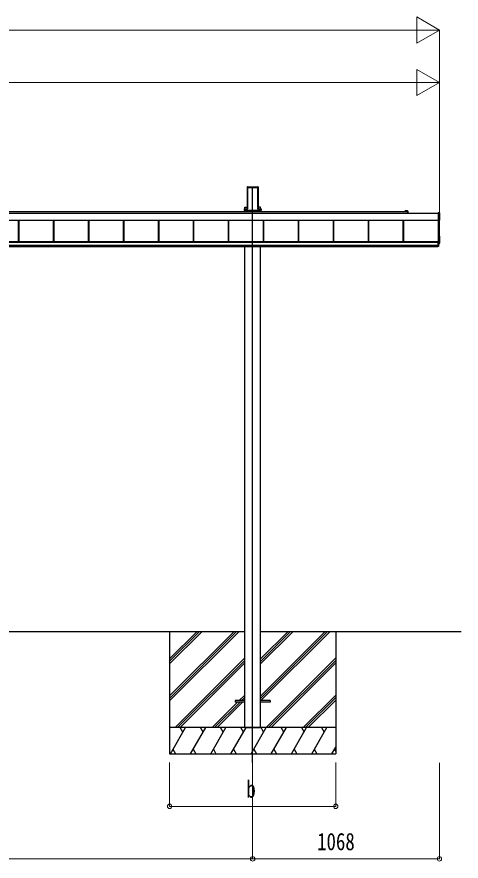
# Model space of a CAD drawing. Units: millimetres, scale not verified. Extents: x -12615 to 12615, y -8910 to 8910.
# Drawn here: x 2912 to 5452, y -5851 to -1027 of the extents above; entities that cross this region are included whole.
import ezdxf
from ezdxf.enums import TextEntityAlignment as Align

# ---------------------------------------------------------------- set-up
doc = ezdxf.new("R2010")
doc.units = ezdxf.units.MM
doc.header["$LTSCALE"] = 50
doc.layers.add('0-4_YKK_12', color=2, linetype='Continuous')
doc.layers.add('0-6_YKK_A1', color=4, linetype='Continuous')
doc.layers.add('0-7_YKK_D', color=6, linetype='Continuous', lineweight=18)
doc.styles.add('ＭＳ ゴシック', font='')
doc.styles.get('ＭＳ ゴシック').set_extended_font_data('MS Gothic')

msp = doc.modelspace()

# ---------------------------------------------------------------- linework, layer by layer
at = {"layer": '0-4_YKK_12'}
msp.add_line((4260.06, -5288), (4260.06, -1999.41), dxfattribs=at)
at = {"layer": '0-6_YKK_A1'}
for p, q in [((4228.81, -2004.76), (4228.81, -2121.44)), ((4229.17, -1998.91), (4228.82, -2004.41)), ((4229.61, -1999.38), (4229.17, -1998.91)), ((4229.67, -1998.44), (4231.71, -1998.44)), ((4229.67, -1998.44), (4230.11, -1998.91)), ((4229.69, -2115.38), (4229.69, -2000.26)), ((4230.19, -1999.94), (4230.19, -2115.06)), ((4232.02, -1998.77), (4231.71, -1998.44)), ((4232.02, -1998.77), (4288.1, -1998.77)), ((4232.56, -2001.91), (4287.56, -2001.91)), ((4232.56, -2123.27), (4232.56, -2001.91)), ((4288.1, -1998.77), (4288.41, -1998.44)), ((4288.41, -1998.44), (4290.45, -1998.44)), ((4289.93, -2115.06), (4289.93, -1999.94)), ((4290.01, -1998.91), (4290.45, -1998.44)), ((4290.43, -2000.26), (4290.43, -2115.38)), ((4290.95, -1998.91), (4290.51, -1999.38)), ((4290.95, -1998.91), (4291.3, -2004.41)), ((4291.31, -2004.76), (4291.31, -2121.44)), ((4214.86, -2115), (4228.81, -2115)), ((4214.86, -2124.34), (4214.86, -2115)), ((4228.8, -2121.79), (4228.7, -2123.4)), ((4229.22, -2123.95), (4229.6, -2117.86)), ((4230.1, -2117.89), (4229.72, -2123.98)), ((4290.4, -2123.98), (4290.02, -2117.89)), ((4290.52, -2117.86), (4290.9, -2123.95)), ((4305.26, -2115), (4291.31, -2115)), ((4291.32, -2121.79), (4291.42, -2123.4)), ((4305.26, -2124.34), (4305.26, -2115)), ((348.06, -2148.33), (5321.56, -2148.33)), ((500.06, -2138.36), (5132.31, -2138.36)), ((4212.19, -2132.18), (4212.19, -2132.68)), ((4212.19, -2132.68), (4212.65, -2132.68)), ((4212.65, -2132.18), (4212.65, -2125.3)), ((4214.65, -2132.18), (4212.65, -2132.18)), ((4214.65, -2132.68), (4212.65, -2132.68)), ((4212.66, -2132.18), (4212.66, -2132.68)), ((4212.69, -2124.34), (4227.7, -2124.34)), ((4214.65, -2125.39), (4214.65, -2132.18)), ((4228.23, -2125.39), (4214.65, -2125.39)), ((4214.65, -2132.18), (4305.47, -2132.18)), ((4214.65, -2132.18), (4214.65, -2132.68)), ((4214.65, -2132.68), (4305.47, -2132.68)), ((4214.86, -2138.36), (4214.86, -2132.68)), ((4215.06, -2132.68), (4215.06, -2138.36)), ((4216.06, -2132.34), (4304.06, -2132.34)), ((4291.89, -2124.89), (4305.47, -2124.89)), ((4305.47, -2125.39), (4291.89, -2125.39)), ((4292.42, -2124.34), (4307.43, -2124.34)), ((4305.06, -2132.68), (4305.06, -2138.36)), ((4305.26, -2138.36), (4305.26, -2132.68)), ((4305.47, -2124.89), (4305.47, -2125.39)), ((4305.47, -2132.18), (4305.47, -2125.39)), ((4307.46, -2132.18), (4305.47, -2132.18)), ((4305.47, -2132.18), (4305.47, -2132.68)), ((4307.46, -2132.68), (4305.47, -2132.68)), ((4307.46, -2125.3), (4307.46, -2132.18)), ((4307.93, -2132.68), (4307.46, -2132.68)), ((4307.47, -2132.18), (4307.47, -2132.68)), ((4307.93, -2132.18), (4307.93, -2132.68)), ((5137.6, -2135.86), (5132.31, -2135.86)), ((5132.31, -2138.36), (5145.76, -2138.36)), ((5146.06, -2135.86), (5138.52, -2135.86)), ((5146.06, -2138.66), (5146.06, -2148.33)), ((5148.56, -2148.33), (5148.56, -2138.36)), ((5329.56, -2188.77), (5329.56, -2147.75)), ((329.06, -2188.27), (5321.56, -2188.27)), ((329.06, -2188.51), (5321.56, -2188.51)), ((2921.56, -2310.7), (2921.56, -2188.51)), ((2924.16, -2310.7), (2924.16, -2188.51)), ((2924.56, -2310.7), (2924.56, -2188.51)), ((3121.56, -2310.7), (3121.56, -2188.51)), ((3124.16, -2310.7), (3124.16, -2188.51)), ((3124.56, -2310.7), (3124.56, -2188.51)), ((3321.56, -2310.7), (3321.56, -2188.51)), ((3321.56, -2310.7), (3321.56, -2188.51)), ((3324.16, -2310.7), (3324.16, -2188.51)), ((3324.16, -2310.7), (3324.16, -2188.51)), ((3324.56, -2310.7), (3324.56, -2188.51)), ((3521.56, -2310.7), (3521.56, -2188.51)), ((3524.16, -2310.7), (3524.16, -2188.51)), ((3524.56, -2310.7), (3524.56, -2188.51)), ((3721.56, -2310.7), (3721.56, -2188.51)), ((3724.16, -2310.7), (3724.16, -2188.51)), ((3724.56, -2310.7), (3724.56, -2188.51)), ((3921.56, -2310.7), (3921.56, -2188.51)), ((3924.16, -2310.7), (3924.16, -2188.51)), ((3924.56, -2310.7), (3924.56, -2188.51)), ((4121.56, -2310.7), (4121.56, -2188.51)), ((4124.16, -2310.7), (4124.16, -2188.51)), ((4124.56, -2310.7), (4124.56, -2188.51)), ((4321.56, -2310.7), (4321.56, -2188.51)), ((4324.16, -2310.7), (4324.16, -2188.51)), ((4324.56, -2310.7), (4324.56, -2188.51)), ((4521.56, -2310.7), (4521.56, -2188.51)), ((4524.16, -2310.7), (4524.16, -2188.51)), ((4524.56, -2310.7), (4524.56, -2188.51)), ((4721.56, -2310.7), (4721.56, -2188.51)), ((4724.16, -2310.7), (4724.16, -2188.51)), ((4724.56, -2310.7), (4724.56, -2188.51)), ((4921.56, -2310.7), (4921.56, -2188.51)), ((4924.16, -2310.7), (4924.16, -2188.51)), ((4924.56, -2310.7), (4924.56, -2188.51)), ((5121.56, -2310.7), (5121.56, -2188.51)), ((5124.16, -2310.7), (5124.16, -2188.51)), ((5124.56, -2310.7), (5124.56, -2188.51)), ((5321.56, -2189.54), (5321.56, -2190.04)), ((5321.56, -2190.04), (5329.09, -2189.58)), ((5323.06, -2337.97), (5323.06, -2189.95)), ((5328.06, -2319.94), (5328.06, -2189.64)), ((326.56, -2310.7), (5319.56, -2310.7)), ((326.56, -2312.71), (5319.56, -2312.71)), ((326.56, -2314.51), (5319.56, -2314.51)), ((326.56, -2314.51), (5319.56, -2314.51)), ((5323.06, -2310.44), (5319.56, -2310.44)), ((5329.09, -2278.8), (5328.06, -2278.73)), ((5329.56, -2320.32), (5329.56, -2279.29)), ((326.56, -2331.48), (5319.56, -2331.48)), ((326.56, -2337.97), (5319.56, -2337.97)), ((4214.86, -5088), (4214.86, -2337.97)), ((4305.26, -5088), (4305.26, -2337.97)), ((5323.06, -2332.88), (5319.56, -2332.88)), ((5323.06, -2339.5), (5319.56, -2339.5)), ((5328.06, -2319.94), (5323.06, -2319.94)), ((5323.06, -2321.49), (5329.09, -2321.13)), ((1431.26, -4538), (4214.86, -4538)), ((3785.06, -4538), (3785.06, -5238)), ((3785.06, -4907.18), (4154.24, -4538)), ((3785.06, -4921.32), (4168.38, -4538)), ((3785.06, -4935.46), (4182.52, -4538)), ((3785.06, -4723.33), (3970.39, -4538)), ((3785.06, -4709.19), (3956.25, -4538)), ((3785.06, -4695.05), (3942.11, -4538)), ((4305.26, -4538), (5452.25, -4538)), ((4305.26, -4907.48), (4674.74, -4538)), ((4305.26, -4921.62), (4688.88, -4538)), ((4305.26, -4723.63), (4490.89, -4538)), ((4305.26, -4709.49), (4476.75, -4538)), ((4305.26, -4695.35), (4462.61, -4538)), ((4307.52, -4933.5), (4703.02, -4538)), ((4735.06, -4538), (4735.06, -5238)), ((3816.37, -5088), (4214.86, -4689.51)), ((3830.51, -5088), (4214.86, -4703.65)), ((3844.65, -5088), (4214.86, -4717.8)), ((4336.87, -5088), (4735.06, -4689.81)), ((4351.01, -5088), (4735.06, -4703.95)), ((4365.15, -5088), (4735.06, -4718.1)), ((4183, -4933.5), (4214.86, -4901.64)), ((4197.14, -4933.5), (4214.86, -4915.78)), ((4549, -5088), (4735.06, -4901.94)), ((4563.14, -5088), (4735.06, -4916.08)), ((4028.5, -5088), (4174, -4942.5)), ((4042.64, -5088), (4188.14, -4942.5)), ((4056.79, -5088), (4202.29, -4942.5)), ((4159.86, -4933.5), (4159.86, -4942.5)), ((4214.86, -4933.5), (4159.86, -4933.5)), ((4214.86, -4942.5), (4159.86, -4942.5)), ((4211.29, -4933.5), (4214.86, -4929.93)), ((4359.86, -4933.5), (4304.86, -4933.5)), ((4359.86, -4942.5), (4304.86, -4942.5)), ((4359.86, -4933.5), (4359.86, -4942.5)), ((4577.29, -5088), (4735.06, -4930.23)), ((4735.06, -5088), (3785.06, -5088)), ((3789.34, -5238), (3875.94, -5088)), ((3860.94, -5113.98), (3845.94, -5088)), ((3904.81, -5238), (3991.41, -5088)), ((3976.41, -5113.98), (3961.41, -5088)), ((4020.28, -5238), (4106.88, -5088)), ((4091.88, -5113.98), (4076.88, -5088)), ((4135.75, -5238), (4222.35, -5088)), ((4207.35, -5113.98), (4192.35, -5088)), ((4214.86, -5088), (4305.26, -5088)), ((4251.22, -5238), (4337.82, -5088)), ((4322.82, -5113.98), (4307.82, -5088)), ((4366.69, -5238), (4453.29, -5088)), ((4438.29, -5113.98), (4423.29, -5088)), ((4482.16, -5238), (4568.76, -5088)), ((4538.76, -5088), (4553.76, -5113.98)), ((4597.63, -5238), (4684.23, -5088)), ((4654.23, -5088), (4669.23, -5113.98)), ((4713.1, -5238), (4735.06, -5199.96)), ((3785.06, -5238), (4735.06, -5238)), ((3804.33, -5212.02), (3819.33, -5238)), ((3919.8, -5212.02), (3934.8, -5238)), ((4035.27, -5212.02), (4050.27, -5238)), ((4150.75, -5212.02), (4165.75, -5238)), ((4266.22, -5212.02), (4281.21, -5238)), ((4381.69, -5212.02), (4396.68, -5238)), ((4497.16, -5212.02), (4512.15, -5238)), ((4612.62, -5212.02), (4627.62, -5238)), ((4728.09, -5212.02), (4735.06, -5224.08))]:
    msp.add_line(p, q, dxfattribs=at)
for points in [[(4212.19, -2124.84), (4212.19, -2132.18), (4212.65, -2132.18)], [(4214.65, -2125.39), (4214.65, -2124.89), (4228.23, -2124.89)], [(4307.93, -2124.84), (4307.93, -2132.18), (4307.46, -2132.18)], [(5329.09, -2147.25), (5321.56, -2146.79), (5321.56, -2147.29), (5321.56, -2189.54)], [(5319.56, -2310.44), (5319.56, -2332.88), (5319.56, -2339.5)], [(5320.06, -2310.44), (5320.06, -2332.88), (5320.06, -2339.5)], [(5323.06, -2310.44), (5323.06, -2332.88), (5323.06, -2339.5)]]:
    msp.add_lwpolyline(points, dxfattribs=at)
for centre, radius, start, end in [((4213.16, -2125.3), 0.501, 90.24971, 179.75029), ((4306.96, -2125.3), 0.501, 0.24971, 89.75029), ((5132.31, -2137.11), 1.25, 90, 270), ((5137.6, -2136.06), 0.2, 23.57818, 90), ((5138.06, -2135.86), 0.3, 203.57818, 336.42182), ((5138.52, -2136.06), 0.2, 90, 156.42182), ((5145.76, -2138.66), 0.3, 0, 90), ((5146.06, -2138.36), 2.5, 0, 90), ((5329.06, -2147.75), 0.497, 0.05228, 86.83056), ((5328.69, -2188.81), 0.873, 297.46207, 2.25858), ((5329.06, -2279.29), 0.497, 0.05228, 86.83056), ((5328.69, -2320.35), 0.873, 297.46207, 2.25858)]:
    msp.add_arc(centre, radius, start, end, dxfattribs=at)
for centre, major_axis, ratio, start_param, end_param in [((4228.85, -2004.41), (0.031, 0.5), 0.061627, 1.5746234, 2.3600215), ((4229.67, -1998.95), (0.346, -0.364), 0.996462, 2.3838095, 3.8892836), ((4229.38, -2002.41), (0.22, 3.04), 0.070684, 5.5043854, 6.2286971), ((4229.88, -2002.44), (0.22, 3.54), 0.060877, 5.5025319, 6.2268436), ((4290.24, -2002.44), (-0.22, 3.54), 0.060877, 0.0563417, 0.7806534), ((4290.74, -2002.41), (-0.22, 3.04), 0.070684, 0.0544883, 0.7787999), ((4290.45, -1998.95), (-0.346, -0.364), 0.996462, 2.3939017, 3.8993758), ((4291.27, -2004.41), (-0.031, 0.5), 0.061627, 3.9231638, 4.7085619), ((4228.77, -2121.79), (0.031, 0.5), 0.061627, 4.716216, 5.5016142), ((4229.38, -2117.86), (0.22, 3.5), 0.061627, 4.716216, 5.5016142), ((4229.88, -2117.89), (0.22, 4), 0.053972, 4.7153191, 5.5007173), ((4290.24, -2117.89), (-0.22, 4), 0.053972, 0.782468, 1.5678662), ((4290.74, -2117.86), (-0.22, 3.5), 0.061627, 0.7815711, 1.5669693), ((4291.35, -2121.79), (-0.031, 0.5), 0.061627, 0.7815711, 1.5669693), ((4212.69, -2124.84), (0.355, -0.355), 0.99628, 2.358058, 3.9251274), ((4214.65, -2125.3), (2, 0), 0.045872, 3.2026792, 4.712389), ((4214.65, -2124.8), (1.5, 0), 0.061163, 3.2026792, 4.712389), ((4227.7, -2123.33), (0.691, -0.728), 0.996462, 5.5254021, 7.0308762), ((4228.22, -2123.88), (-0.693, 0.73), 0.992955, 2.3838095, 3.8892836), ((4228.22, -2123.88), (1.04, -1.09), 0.996462, 5.5254021, 7.0308762), ((4291.9, -2123.88), (-1.04, -1.09), 0.996462, 5.5354944, 7.0409685), ((4291.9, -2123.88), (0.693, 0.73), 0.992955, 2.3939017, 3.8993758), ((4292.42, -2123.33), (-0.691, -0.728), 0.996462, 5.5354944, 7.0409685), ((4305.47, -2124.8), (1.5, 0), 0.061163, 4.712389, 6.2220988), ((4305.47, -2125.3), (2, 0), 0.045872, 4.712389, 6.2220988), ((4307.43, -2124.84), (-0.355, -0.355), 0.99628, 2.358058, 3.9251274)]:
    msp.add_ellipse(centre, major_axis=major_axis, ratio=ratio, start_param=start_param, end_param=end_param, dxfattribs=at)
at = {"layer": '0-7_YKK_D'}
for p, q in [((5328.06, -1101.91), (5198.16, -1026.91)), ((5198.16, -1026.91), (5198.16, -1176.91)), ((5178.06, -1101.91), (-4534.94, -1101.91)), ((5328.06, -1101.91), (5068.25, -1101.91)), ((5328.06, -1101.91), (5198.16, -1176.91)), ((5328.06, -2164.13), (5328.06, -1100.91)), ((5328.06, -1401.91), (5198.16, -1326.91)), ((5198.16, -1326.91), (5198.16, -1476.91)), ((5178.06, -1401.91), (475.06, -1401.91)), ((5328.06, -1401.91), (5068.25, -1401.91)), ((5328.06, -1401.91), (5198.16, -1476.91)), ((5328.06, -2163.08), (5328.06, -1400.91)), ((3785.06, -5288), (3785.06, -5539)), ((4260.06, -5288.5), (4260.06, -5839)), ((4260.06, -5288.5), (4260.06, -5839)), ((4735.06, -5288), (4735.06, -5539)), ((5328.06, -5288.5), (5328.06, -5839)), ((3785.06, -5538), (4735.06, -5538)), ((1386.06, -5838), (4260.06, -5838)), ((5328.06, -5838), (4260.06, -5838))]:
    msp.add_line(p, q, dxfattribs=at)
for centre in [(3785.06, -5538), (4735.06, -5538), (4260.06, -5838), (4260.06, -5838), (5328.06, -5838)]:
    msp.add_circle(centre, 12.75, dxfattribs=at)

# ---------------------------------------------------------------- texts
at = {"layer": '0-7_YKK_D', "style": 'ＭＳ ゴシック', "width": 0.8}
for s, p in [('b', (4224.06, -5518)), ('1068', (4628.46, -5818))]:
    msp.add_text(s, height=98.97, dxfattribs=at).set_placement(p, align=Align.BOTTOM_LEFT)

doc.saveas('drawing.dxf')
